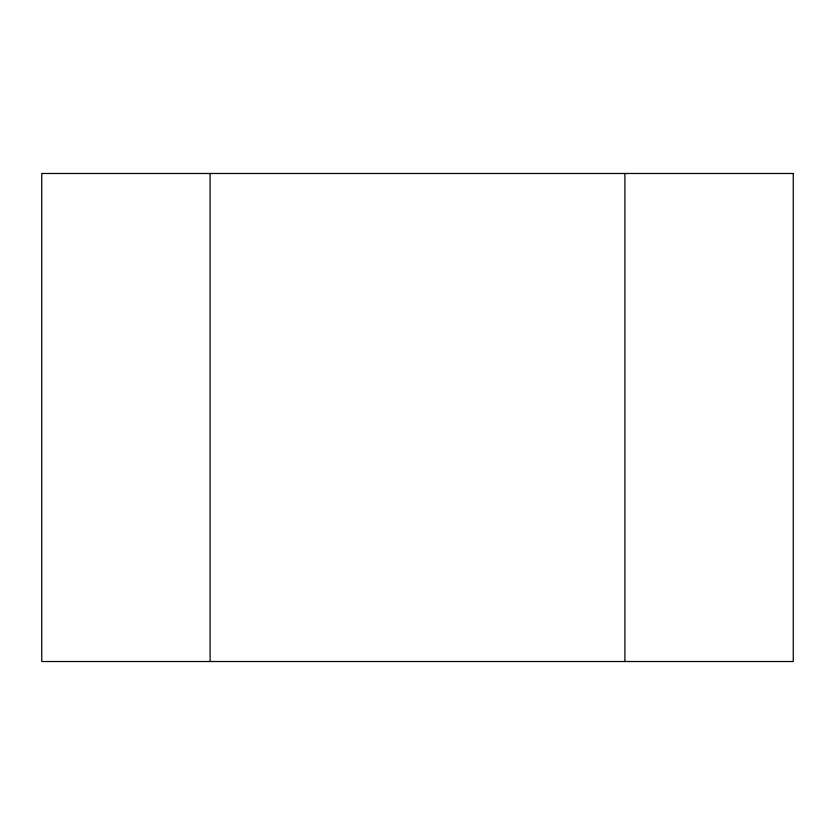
<?xml version="1.0" encoding="UTF-8"?>
<svg xmlns="http://www.w3.org/2000/svg" width="835" height="835" viewBox="0 0 835 835"><rect width="100%" height="100%" fill="white"/><g stroke="black" fill="none" stroke-linecap="round" stroke-linejoin="round"><path stroke-width="1.25" d="M624.893 173.482L624.893 661.518M210.107 173.482L210.107 661.518M793.25 173.482L41.75 173.482L41.75 661.518L793.25 661.518L793.25 173.482"/></g></svg>
